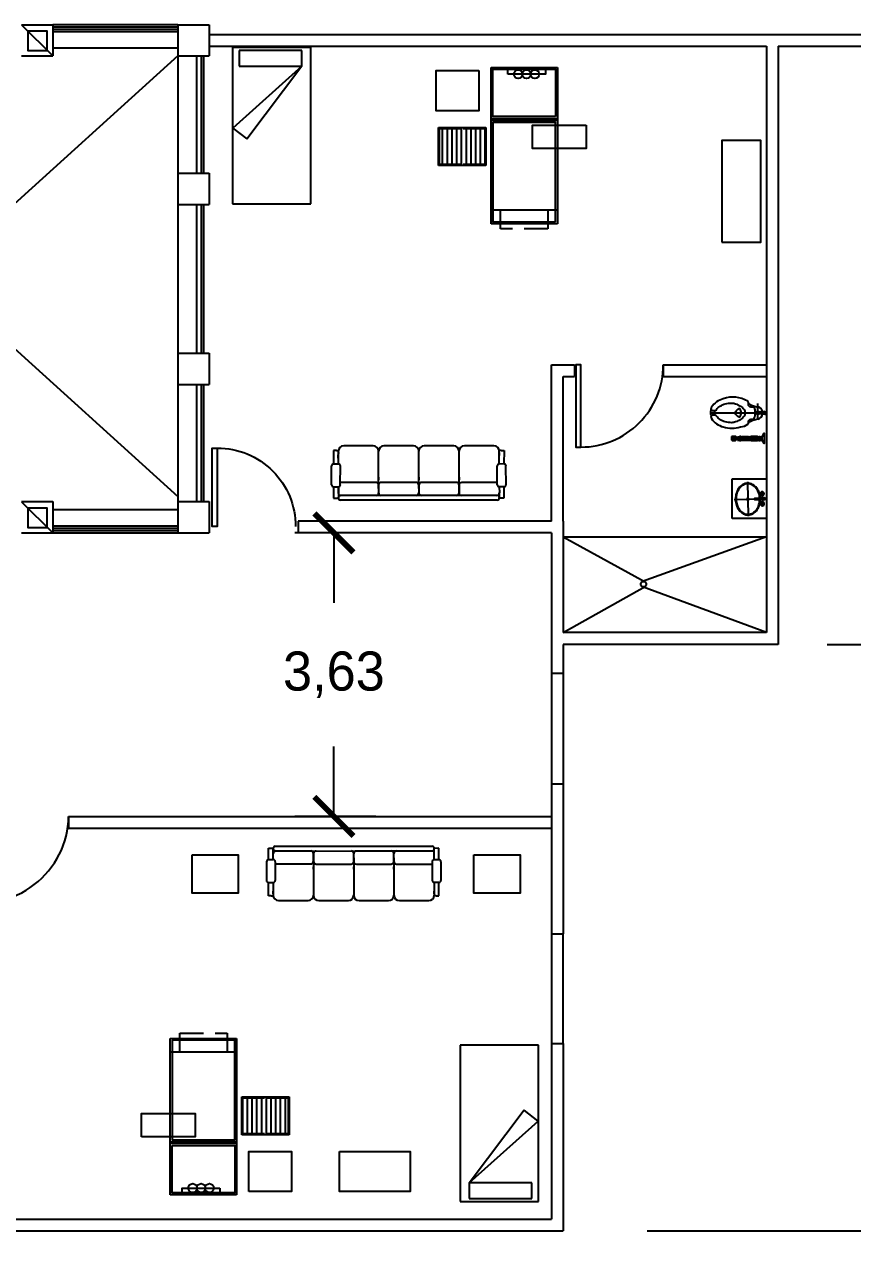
# Model space of a CAD drawing. Header units: millimetres. Extents: x -1615 to -538, y 177 to 397.
# Drawn here: x -1102.87 to -1092.29, y 211.54 to 227.24 of the extents above; entities that cross this region are included whole.
import ezdxf

# ---------------------------------------------------------------- set-up
doc = ezdxf.new("R2010")
doc.units = ezdxf.units.MM
doc.linetypes.add('HIDDEN', pattern=[0.375, 0.25, -0.125])
for name, color, linetype in [('MOB', 7, 'Continuous'), ('MUEB', 251, 'Continuous'), ('MUEBLES', 9, 'Continuous'), ('MUROS', 1, 'Continuous'), ('MUROS2', 9, 'Continuous'), ('VENTANAS', 4, 'Continuous')]:
    doc.layers.add(name, color=color, linetype=linetype)
doc.styles.get("Standard").update_dxf_attribs({"font": 'stylu.ttf'})
doc.dimstyles.new('ISO-25', dxfattribs={"dimtxt": 0.5, "dimasz": 0.5, "dimexe": 0.5, "dimexo": 0.625, "dimtad": 0, "dimtih": 1, "dimtoh": 1, "dimtxsty": 'Standard', "dimblk": 'ARCHTICK', "dimcen": 2.5, "dimadec": 0, "dimazin": 0, "dimtfac": 1, "dimtmove": 0, "dimatfit": 3, "dimfxl": 0, "dimarcsym": 0})

# ---------------------------------------------------------------- blocks, each defined once
blk = doc.blocks.new('MESEXP')
for p, q in [((-0.825, -0.35), (-0.825, 0.35)), ((-0.825, 0.35), (0.825, 0.35)), ((-0.679, 0.35), (-0.679, -0.35)), ((0.825, 0.35), (0.825, -0.35)), ((0.825, -0.35), (-0.825, -0.35))]:
    blk.add_line(p, q)
for points in [[(-0.805, -0.33), (0.245, -0.33), (0.245, 0.33), (-0.805, 0.33)], [(0.305, -0.33), (0.305, 0.33), (0.805, 0.33), (0.805, -0.33)], [(0.754, 0.174), (0.822, 0.174), (0.822, -0.224), (0.754, -0.224)]]:
    blk.add_lwpolyline(points, close=True)
blk.add_lwpolyline([(0.285, -0.35), (0.265, -0.35), (0.265, 0.35), (0.285, 0.35), (0.285, -0.35)])
at = {"linetype": 'HIDDEN'}
blk.add_lwpolyline([(-0.679, -0.25), (-0.879, -0.25), (-0.879, 0.25), (-0.679, 0.25)], dxfattribs=at)
for centre in [(0.754, 0.063), (0.754, -0.025), (0.754, -0.113)]:
    blk.add_circle(centre, 0.046)
blk = doc.blocks.new('3520105')
at = {"layer": 'MOB'}
for p, q in [((-0.195, -0.262), (-0.195, 0.238)), ((-0.195, 0.238), (0.205, 0.238)), ((-0.185, -0.002), (-0.185, 0.228)), ((-0.185, 0.228), (0.195, 0.228)), ((0.195, 0.198), (-0.185, 0.198)), ((0.195, 0.148), (-0.185, 0.148)), ((0.195, 0.228), (0.195, -0.002)), ((0.205, 0.238), (0.205, -0.262)), ((0.195, 0.098), (-0.185, 0.098)), ((0.195, 0.048), (-0.185, 0.048)), ((0.195, -0.002), (-0.185, -0.002)), ((-0.185, -0.252), (-0.185, -0.022)), ((0.195, -0.052), (-0.185, -0.052)), ((0.195, -0.102), (-0.185, -0.102)), ((0.195, -0.022), (0.195, -0.252)), ((0.205, -0.002), (0.205, -0.002)), ((0.205, -0.022), (0.205, -0.022)), ((0.195, -0.152), (-0.185, -0.152)), ((0.195, -0.202), (-0.185, -0.202)), ((0.195, -0.252), (-0.185, -0.252)), ((0.205, -0.262), (-0.195, -0.262))]:
    blk.add_line(p, q, dxfattribs=at)
blk = doc.blocks.new('SILLON4')
at = {"layer": 'MOB'}
for p, q in [((0.609, 1.016), (0.262, 0.867)), ((0.719, 0.998), (0.696, 0.988)), ((0.706, 0.964), (0.699, 0.98)), ((0.763, 0.83), (0.706, 0.964)), ((0.706, 0.964), (0.72, 0.932)), ((0.763, 0.83), (0.706, 0.964)), ((0.719, 0.998), (0.751, 1.012)), ((0.751, 1.012), (0.818, 0.854)), ((0.136, 0.814), (-0.211, 0.665)), ((0.844, 0.576), (0.75, 0.797)), ((0.818, 0.854), (0.763, 0.83)), ((0.947, 0.62), (0.852, 0.84)), ((0.414, 0.34), (0.226, 0.778)), ((0.436, 0.289), (0.226, 0.777)), ((-0.337, 0.611), (-0.684, 0.462)), ((-0.059, 0.137), (-0.247, 0.575)), ((0.825, 0.6), (0.415, 0.424)), ((0.933, 0.586), (0.878, 0.562)), ((0.878, 0.562), (0.909, 0.492)), ((0.909, 0.491), (0.936, 0.428)), ((0.933, 0.586), (0.991, 0.452)), ((-0.81, 0.408), (-1.156, 0.26)), ((-0.81, 0.408), (-1.156, 0.26)), ((0.922, 0.396), (-0.922, -0.396)), ((-0.684, 0.29), (-0.72, 0.372)), ((-0.531, -0.066), (-0.696, 0.317)), ((0.898, 0.451), (-0.061, 0.038)), ((0.352, 0.398), (-0.058, 0.222)), ((0.358, 0.471), (0.37, 0.443)), ((0.397, 0.38), (0.436, 0.29)), ((0.891, 0.446), (0.481, 0.271)), ((0.991, 0.452), (0.936, 0.428)), ((-1.219, 0.167), (-1.251, 0.154)), ((-1.219, 0.167), (-1.196, 0.177)), ((-1.185, 0.154), (-1.192, 0.169)), ((-1.157, 0.087), (-1.192, 0.169)), ((-0.121, 0.195), (-0.531, 0.019)), ((-0.115, 0.268), (-0.103, 0.24)), ((-0.076, 0.177), (-0.037, 0.087)), ((-1.251, 0.154), (-1.183, -0.004)), ((-1.128, 0.02), (-1.185, 0.154)), ((-1.185, 0.154), (-1.172, 0.121)), ((-1.183, -0.004), (-1.128, 0.02)), ((-1, -0.214), (-1.094, 0.006)), ((-0.041, 0.047), (-0.945, -0.341)), ((-0.588, 0.065), (-0.576, 0.037)), ((-1.102, -0.258), (-1.197, -0.038)), ((-0.594, -0.008), (-1.013, -0.188)), ((-0.549, -0.026), (-0.51, -0.116)), ((-0.464, -0.135), (-0.534, -0.165)), ((-1.068, -0.272), (-1.013, -0.248)), ((-1.068, -0.272), (-1.011, -0.406)), ((-1.013, -0.248), (-0.955, -0.383)), ((-1.012, -0.251), (-0.979, -0.328)), ((-1.011, -0.406), (-0.956, -0.382)), ((-0.956, -0.382), (-0.959, -0.375))]:
    blk.add_line(p, q, dxfattribs=at)
for centre, radius, start, end in [((0.636, 0.953), 0.0686, 23.2236, 113.2236), ((0.163, 0.751), 0.0686, 23.2236, 113.2236), ((0.163, 0.751), 0.0686, 23.2236, 113.2236), ((0.289, 0.804), 0.0686, 113.2236, 203.2236), ((0.773, 0.807), 0.0257, 113.2236, 203.2236), ((0.829, 0.83), 0.0257, 23.2236, 113.2236), ((-0.184, 0.602), 0.0686, 113.2236, 203.2236), ((-0.31, 0.548), 0.0686, 23.2236, 113.2236), ((-0.31, 0.548), 0.0686, 23.2236, 113.2236), ((0.868, 0.586), 0.0257, 203.2236, 293.2236), ((0.877, 0.478), 0.0343, 293.2236, 23.2236), ((0.923, 0.61), 0.0257, 293.2236, 23.2236), ((-0.783, 0.345), 0.0686, 23.2236, 113.2236), ((-0.783, 0.345), 0.0686, 23.2236, 113.2236), ((-0.656, 0.399), 0.0686, 113.2236, 203.2236), ((0.365, 0.366), 0.0343, 23.2236, 113.2236), ((0.429, 0.392), 0.0343, 113.2236, 203.2236), ((0.908, 0.427), 0.0257, 23.2236, 113.2236), ((0.912, 0.419), 0.0257, 293.2236, 23.2236), ((-1.129, 0.197), 0.0686, 113.2236, 203.2236), ((-0.107, 0.163), 0.0343, 23.2236, 113.2236), ((-0.044, 0.19), 0.0343, 113.2236, 203.2236), ((0.404, 0.276), 0.0343, 293.2236, 23.2236), ((0.467, 0.302), 0.0343, 203.2236, 293.2236), ((-1.118, -0.004), 0.0257, 23.2236, 113.2236), ((-0.517, -0.012), 0.0343, 113.2236, 203.2236), ((-0.069, 0.073), 0.0343, 293.2236, 23.2236), ((-0.006, 0.1), 0.0343, 203.2236, 293.2236), ((-1.173, -0.028), 0.0257, 113.2236, 203.2236), ((-0.58, -0.039), 0.0343, 23.2236, 113.2236), ((-0.541, -0.13), 0.0343, 293.2236, 23.2236), ((-0.478, -0.103), 0.0343, 203.2236, 293.2236), ((-1.078, -0.248), 0.0257, 203.2236, 293.2236), ((-1.023, -0.224), 0.0257, 293.2236, 23.2236), ((-0.955, -0.318), 0.0257, 203.2236, 293.2236), ((-0.935, -0.365), 0.0257, 113.2236, 203.2236), ((-0.932, -0.372), 0.0257, 203.2236, 293.2236)]:
    blk.add_arc(centre, radius, start, end, dxfattribs=at)
blk = doc.blocks.new('A$C63B07002')
at = {"layer": 'MOB', "xscale": -1, "rotation": 51.18713273036943}
blk.add_blockref('SILLON4', (1.259, 0.489), dxfattribs=at)
blk = doc.blocks.new('OVALIN')
for p, q in [((0, -0.482), (0, 0)), ((0.11, -0.04), (-0.11, -0.04)), ((0.27, -0.267), (-0.27, -0.267))]:
    blk.add_line(p, q)
blk.add_lwpolyline([(0.017, -0.071, -0.057947), (0.094, -0.084, -0.080358), (0.171, -0.123, -0.109726), (0.229, -0.189, -0.129522), (0.25, -0.266, -0.129491), (0.229, -0.343, -0.109705), (0.171, -0.409, -0.080358), (0.094, -0.448, -0.070455), (0, -0.462, -0.070437), (-0.094, -0.448, -0.080344), (-0.171, -0.409, -0.109805), (-0.23, -0.343, -0.12938), (-0.25, -0.266, -0.129412), (-0.23, -0.189, -0.109828), (-0.171, -0.123, -0.080344), (-0.094, -0.084, -0.058052), (-0.017, -0.071, -0.05693)], format="xyb")
at = {"elevation": 0.472}
blk.add_lwpolyline([(0.016, -0.081, -0.057902), (0.091, -0.094, -0.080358), (0.165, -0.131, -0.109781), (0.221, -0.194, -0.129604), (0.24, -0.266, -0.129578), (0.221, -0.338, -0.109763), (0.165, -0.401, -0.080358), (0.091, -0.438, -0.070455), (0, -0.452, -0.070437), (-0.091, -0.438, -0.080344), (-0.165, -0.401, -0.109849), (-0.221, -0.338, -0.129486), (-0.24, -0.266, -0.129512), (-0.221, -0.194, -0.109867), (-0.165, -0.131, -0.080344), (-0.091, -0.094, -0.058006), (-0.016, -0.081, -0.05693)], format="xyb", dxfattribs=at)
for points in [[(-0.105, -0.04, 0.119733), (-0.08, -0.065, 0.119733), (-0.055, -0.04, 0.119733), (-0.08, -0.014, 0.119733)], [(0.105, -0.04, -0.119733), (0.08, -0.065, -0.119733), (0.055, -0.04, -0.119733), (0.08, -0.014, -0.119733)]]:
    blk.add_lwpolyline(points, format="xyb", close=True)
blk.add_lwpolyline([(-0.02, -0.007), (-0.013, -0.157), (0.012, -0.157), (0.02, -0.007)], close=True)
for centre, radius in [((-0.08, -0.04), 0.03), ((-0.08, -0.04), 0.00268), ((0.08, -0.04), 0.03), ((0.08, -0.04), 0.00268), ((0, -0.266, 0.472), 0.0157)]:
    blk.add_circle(centre, radius)
blk = doc.blocks.new('_ArchTick')
at = {"color": 0, "linetype": 'ByBlock', "const_width": 0.15}
blk.add_lwpolyline([(-0.5, -0.5), (0.5, 0.5)], dxfattribs=at)
blk = doc.blocks.new('*D277')
at = {"color": 0, "lineweight": -2}
for p, q in [((-1092.61, 226.964), (-1086.615, 226.964)), ((-1087.115, 226.964), (-1087.115, 224.059)), ((-1087.115, 219.314), (-1087.115, 222.219)), ((-1092.61, 219.314), (-1086.615, 219.314))]:
    blk.add_line(p, q, dxfattribs=at)
at = {"layer": 'Defpoints', "color": 0}
for p in [(-1093.235, 226.964), (-1093.235, 219.314), (-1087.115, 219.314)]:
    blk.add_point(p, dxfattribs=at)
at = {"color": 0, "lineweight": -2, "xscale": 0.5, "yscale": 0.5, "zscale": 0.5}
for p, rotation in [((-1087.115, 226.964), 90), ((-1087.115, 219.314), 270)]:
    blk.add_blockref('_ArchTick', p, dxfattribs=dict(at, rotation=rotation))
at = {"color": 0, "insert": (-1087.115, 223.139), "char_height": 0.5, "attachment_point": 5}
blk.add_mtext('7,65', dxfattribs=at)
blk = doc.blocks.new('*D278')
at = {"color": 0, "lineweight": -2}
for p, q in [((-1092.61, 219.314), (-1086.615, 219.314)), ((-1087.115, 219.314), (-1087.115, 216.484)), ((-1087.115, 211.814), (-1087.115, 214.644)), ((-1094.911, 211.814), (-1086.615, 211.814))]:
    blk.add_line(p, q, dxfattribs=at)
at = {"layer": 'Defpoints', "color": 0}
for p in [(-1093.235, 219.314), (-1095.536, 211.814), (-1087.115, 211.814)]:
    blk.add_point(p, dxfattribs=at)
at = {"color": 0, "lineweight": -2, "xscale": 0.5, "yscale": 0.5, "zscale": 0.5}
for p, rotation in [((-1087.115, 219.314), 90), ((-1087.115, 211.814), 270)]:
    blk.add_blockref('_ArchTick', p, dxfattribs=dict(at, rotation=rotation))
at = {"color": 0, "insert": (-1087.115, 215.564), "char_height": 0.5, "attachment_point": 5}
blk.add_mtext('7,5', dxfattribs=at)
blk = doc.blocks.new('*D310')
at = {"color": 0, "lineweight": -2}
for p, q in [((-1098.378, 220.739), (-1099.415, 220.739)), ((-1098.915, 220.739), (-1098.915, 219.846)), ((-1098.915, 217.114), (-1098.915, 218.006)), ((-1098.378, 217.114), (-1099.415, 217.114))]:
    blk.add_line(p, q, dxfattribs=at)
at = {"layer": 'Defpoints', "color": 0}
for p in [(-1097.753, 220.739), (-1098.915, 217.114), (-1097.753, 217.114)]:
    blk.add_point(p, dxfattribs=at)
at = {"color": 0, "lineweight": -2, "xscale": 0.5, "yscale": 0.5, "zscale": 0.5}
for p, rotation in [((-1098.915, 220.739), 90), ((-1098.915, 217.114), 270)]:
    blk.add_blockref('_ArchTick', p, dxfattribs=dict(at, rotation=rotation))
at = {"color": 0, "insert": (-1098.915, 218.926), "char_height": 0.5, "attachment_point": 5}
blk.add_mtext('3,63', dxfattribs=at)

msp = doc.modelspace()

# ---------------------------------------------------------------- linework, layer by layer
for p, q in [((-1095.985, 220.689), (-1093.385, 220.689)), ((-1095.985, 220.689), (-1094.937, 220.113)), ((-1093.385, 220.689), (-1094.971, 220.116)), ((-1095.985, 219.464), (-1094.937, 220.053)), ((-1093.385, 219.464), (-1094.971, 220.051))]:
    msp.add_line(p, q)
for points in [[(-1093.955, 224.458), (-1093.455, 224.458), (-1093.455, 225.758), (-1093.955, 225.758)], [(-1100.728, 216.621), (-1100.137, 216.621), (-1100.137, 216.132), (-1100.728, 216.132)], [(-1097.126, 216.621), (-1096.535, 216.621), (-1096.535, 216.132), (-1097.126, 216.132)], [(-1098.844, 212.829), (-1097.94, 212.829), (-1097.94, 212.316), (-1098.844, 212.316)]]:
    msp.add_lwpolyline(points, close=True)
msp.add_circle((-1094.957, 220.084), 0.0359)
at = {"layer": 'MUEB'}
for p, q in [((-1100.211, 226.947), (-1100.211, 224.947)), ((-1099.211, 226.947), (-1100.211, 226.947)), ((-1099.211, 224.947), (-1099.211, 226.947)), ((-1100.124, 226.908), (-1100.124, 226.708)), ((-1099.324, 226.908), (-1100.124, 226.908)), ((-1099.324, 226.708), (-1099.324, 226.908)), ((-1099.326, 226.709), (-1100.208, 225.917)), ((-1100.124, 226.708), (-1099.324, 226.708)), ((-1100.028, 225.778), (-1099.325, 226.713)), ((-1100.208, 225.917), (-1100.028, 225.778)), ((-1100.211, 224.947), (-1099.211, 224.947)), ((-1097.3, 214.189), (-1097.3, 212.189)), ((-1096.3, 214.189), (-1097.3, 214.189)), ((-1096.3, 212.189), (-1096.3, 214.189)), ((-1096.482, 213.357), (-1097.185, 212.422)), ((-1096.302, 213.218), (-1096.482, 213.357)), ((-1097.184, 212.426), (-1096.302, 213.218)), ((-1097.186, 212.428), (-1097.186, 212.228)), ((-1096.386, 212.428), (-1097.186, 212.428)), ((-1096.386, 212.228), (-1096.386, 212.428)), ((-1097.3, 212.189), (-1096.3, 212.189)), ((-1097.186, 212.228), (-1096.386, 212.228))]:
    msp.add_line(p, q, dxfattribs=at)
at = {"layer": 'MUEBLES'}
for points in [[(-1097.063, 226.652), (-1097.063, 226.139), (-1097.609, 226.139), (-1097.609, 226.652)], [(-1095.691, 225.952), (-1095.691, 225.654), (-1096.376, 225.654), (-1096.376, 225.952)], [(-1101.373, 213.015), (-1101.373, 213.313), (-1100.689, 213.313), (-1100.689, 213.015)], [(-1100.002, 212.316), (-1100.002, 212.829), (-1099.456, 212.829), (-1099.456, 212.316)]]:
    msp.add_lwpolyline(points, close=True, dxfattribs=at)
for points in [[(-1095.756, 221.837), (-1095.756, 222.889), (-1095.822, 222.889), (-1095.822, 221.837), (-1095.756, 221.837, 0.414214), (-1094.704, 222.889, 0.414214)], [(-1100.406, 221.825), (-1100.406, 220.822), (-1100.469, 220.822), (-1100.469, 221.825), (-1100.406, 221.825, -0.414214), (-1099.404, 220.822, -0.414214)], [(-1103.702, 216.045), (-1103.702, 217.114), (-1103.78, 217.114), (-1103.78, 216.045), (-1103.702, 216.045, 0.485259), (-1102.307, 217.114, 0.485259)]]:
    msp.add_lwpolyline(points, format="xyb", dxfattribs=at)
at = {"layer": 'MUROS'}
for p, q in [((-1102.91, 227.239), (-1102.51, 227.239)), ((-1102.91, 227.237), (-1102.51, 226.839)), ((-1102.51, 227.239), (-1102.51, 226.839)), ((-1100.91, 227.239), (-1100.51, 227.239)), ((-1100.91, 227.239), (-1100.91, 226.839)), ((-1100.51, 227.239), (-1100.51, 226.839)), ((-1100.51, 227.114), (-1091.551, 227.114)), ((-1100.51, 226.964), (-1096.135, 226.964)), ((-1100.51, 226.964), (-1093.385, 226.964)), ((-1093.385, 226.964), (-1093.385, 219.464)), ((-1093.235, 226.964), (-1089.31, 226.964)), ((-1093.235, 226.964), (-1093.235, 219.314)), ((-1102.91, 226.839), (-1102.51, 226.839)), ((-1100.91, 226.839), (-1100.51, 226.839)), ((-1100.91, 225.339), (-1100.51, 225.339)), ((-1100.91, 225.339), (-1100.91, 224.939)), ((-1100.51, 225.339), (-1100.51, 224.939)), ((-1100.91, 224.939), (-1100.51, 224.939)), ((-1100.91, 223.039), (-1100.51, 223.039)), ((-1100.91, 223.039), (-1100.91, 222.639)), ((-1100.51, 223.039), (-1100.51, 222.639)), ((-1096.135, 220.889), (-1096.135, 222.889)), ((-1096.135, 222.889), (-1095.838, 222.889)), ((-1095.838, 222.889), (-1095.838, 222.739)), ((-1094.704, 222.889), (-1093.385, 222.889)), ((-1094.704, 222.889), (-1094.704, 222.739)), ((-1095.985, 220.889), (-1095.985, 222.739)), ((-1095.985, 222.739), (-1095.838, 222.739)), ((-1094.704, 222.739), (-1093.385, 222.739)), ((-1100.91, 222.639), (-1100.51, 222.639)), ((-1102.91, 221.139), (-1102.51, 221.139)), ((-1102.91, 221.137), (-1102.51, 220.739)), ((-1102.51, 221.139), (-1102.51, 220.739)), ((-1100.91, 221.139), (-1100.51, 221.139)), ((-1100.91, 221.139), (-1100.91, 220.739)), ((-1100.51, 221.139), (-1100.51, 220.739)), ((-1096.135, 220.889), (-1099.372, 220.889)), ((-1099.372, 220.889), (-1099.372, 220.739)), ((-1095.985, 220.889), (-1095.985, 219.464)), ((-1102.91, 220.739), (-1102.51, 220.739)), ((-1100.91, 220.739), (-1100.51, 220.739)), ((-1096.135, 220.739), (-1099.372, 220.739)), ((-1096.135, 220.739), (-1096.135, 218.946)), ((-1093.385, 219.464), (-1095.985, 219.464)), ((-1095.985, 219.314), (-1095.985, 218.946)), ((-1093.235, 219.314), (-1095.985, 219.314)), ((-1096.135, 217.531), (-1096.135, 215.612)), ((-1095.985, 217.531), (-1095.985, 215.612)), ((-1102.307, 217.114), (-1096.135, 217.114)), ((-1102.307, 217.114), (-1102.307, 216.964)), ((-1102.307, 216.964), (-1096.135, 216.964)), ((-1096.135, 214.209), (-1096.135, 211.964)), ((-1095.985, 214.209), (-1095.985, 211.814)), ((-1105.935, 211.964), (-1096.135, 211.964)), ((-1106.085, 211.814), (-1095.985, 211.814))]:
    msp.add_line(p, q, dxfattribs=at)
for points in [[(-1102.828, 227.156), (-1102.828, 226.91), (-1102.581, 226.91), (-1102.581, 227.156)], [(-1102.828, 221.056), (-1102.828, 220.81), (-1102.581, 220.81), (-1102.581, 221.056)]]:
    msp.add_lwpolyline(points, close=True, dxfattribs=at)
at = {"layer": 'MUROS2'}
for p, q in [((-1093.495, 222.206), (-1093.495, 222.393)), ((-1094.097, 222.275), (-1093.403, 222.275)), ((-1093.822, 221.974), (-1093.822, 221.923)), ((-1093.812, 221.974), (-1093.812, 221.922)), ((-1093.802, 221.974), (-1093.802, 221.922)), ((-1093.793, 221.974), (-1093.793, 221.922)), ((-1093.783, 221.974), (-1093.783, 221.923)), ((-1093.773, 221.953), (-1093.747, 221.953)), ((-1093.773, 221.943), (-1093.747, 221.943)), ((-1093.754, 221.969), (-1093.73, 221.969)), ((-1093.754, 221.969), (-1093.754, 221.953)), ((-1093.754, 221.943), (-1093.754, 221.927)), ((-1093.754, 221.927), (-1093.73, 221.927)), ((-1093.747, 221.943), (-1093.747, 221.953)), ((-1093.712, 221.96), (-1093.73, 221.96)), ((-1093.712, 221.936), (-1093.73, 221.936)), ((-1093.712, 221.969), (-1093.695, 221.969)), ((-1093.712, 221.927), (-1093.695, 221.927)), ((-1093.676, 221.959), (-1093.658, 221.97)), ((-1093.676, 221.937), (-1093.676, 221.959)), ((-1093.676, 221.937), (-1093.658, 221.927)), ((-1093.639, 221.959), (-1093.658, 221.97)), ((-1093.639, 221.937), (-1093.658, 221.927)), ((-1093.639, 221.937), (-1093.639, 221.959)), ((-1093.618, 221.969), (-1093.597, 221.969)), ((-1093.618, 221.927), (-1093.597, 221.927)), ((-1093.597, 221.972), (-1093.597, 221.925)), ((-1093.597, 221.972), (-1093.58, 221.972)), ((-1093.58, 221.96), (-1093.597, 221.96)), ((-1093.58, 221.936), (-1093.597, 221.936)), ((-1093.597, 221.925), (-1093.58, 221.925)), ((-1093.498, 221.969), (-1093.481, 221.969)), ((-1093.498, 221.927), (-1093.481, 221.927)), ((-1093.481, 221.974), (-1093.464, 221.974)), ((-1093.481, 221.974), (-1093.481, 221.922)), ((-1093.464, 221.96), (-1093.481, 221.96)), ((-1093.464, 221.936), (-1093.481, 221.936)), ((-1093.481, 221.922), (-1093.464, 221.922)), ((-1093.464, 221.974), (-1093.464, 221.922)), ((-1093.464, 221.969), (-1093.439, 221.969)), ((-1093.464, 221.927), (-1093.439, 221.927)), ((-1093.825, 221.432), (-1093.393, 221.432)), ((-1093.825, 220.922), (-1093.825, 221.432)), ((-1093.393, 220.922), (-1093.825, 220.922))]:
    msp.add_line(p, q, dxfattribs=at)
for points in [[(-1093.615, 222.147), (-1093.615, 222.172, -0.254955), (-1093.572, 222.193), (-1093.55, 222.193, 0.181863), (-1093.53, 222.256), (-1093.53, 222.3, 0.233721), (-1093.55, 222.347), (-1093.572, 222.347, -0.254955), (-1093.615, 222.368), (-1093.615, 222.405, 0.255365), (-1093.624, 222.423, 0.225319), (-1093.937, 222.455, 0.081507), (-1094.024, 222.414, 0.106956), (-1094.087, 222.347, 0.024221), (-1094.093, 222.335, 0.551249), (-1094.075, 222.305), (-1094.041, 222.305, 0.25566), (-1094.023, 222.315, -0.111287), (-1093.976, 222.362, -0.076383), (-1093.912, 222.389, -0.063316), (-1093.827, 222.4, -0.116242), (-1093.782, 222.389, -0.076383), (-1093.718, 222.362, -0.107132), (-1093.672, 222.317, -0.147565), (-1093.659, 222.274, -0.147565), (-1093.672, 222.232, -0.107132), (-1093.718, 222.187, -0.076383), (-1093.782, 222.16, -0.116242), (-1093.827, 222.149, -0.063316), (-1093.912, 222.16, -0.076383), (-1093.976, 222.187, -0.107132), (-1094.022, 222.232, -0.007233), (-1094.023, 222.234, 0.258993), (-1094.041, 222.244), (-1094.075, 222.244, 0.551249), (-1094.093, 222.214, 0.024221), (-1094.087, 222.202, 0.106956), (-1094.024, 222.135, 0.081507), (-1093.937, 222.094, 0.069614), (-1093.827, 222.079, 0.069614), (-1093.718, 222.094, 0.125304), (-1093.622, 222.131, 0.222257)], [(-1093.427, 222.263), (-1093.495, 222.263, -1), (-1093.495, 222.288), (-1093.427, 222.288)], [(-1093.786, 221.922, 0.414214), (-1093.773, 221.935), (-1093.773, 221.961, 0.414214), (-1093.786, 221.974), (-1093.818, 221.974, 0.414214), (-1093.831, 221.961), (-1093.831, 221.935, 0.414214), (-1093.818, 221.922)]]:
    msp.add_lwpolyline(points, format="xyb", close=True, dxfattribs=at)
for points in [[(-1094.092, 222.24, -0.069686), (-1094.097, 222.275, -0.075487), (-1094.091, 222.314, -0.106956)], [(-1094.045, 222.274, -0.089637), (-1094.04, 222.305, -0.107132)], [(-1094.04, 222.244, -0.089657), (-1094.045, 222.274, -0.147565)], [(-1093.781, 222.274, -0.147565), (-1093.775, 222.294, -0.107132), (-1093.742, 222.327, -0.014204), (-1093.732, 222.332, -0.063316)], [(-1093.732, 222.217, -0.014204), (-1093.742, 222.222, -0.107132), (-1093.775, 222.255, -0.147565), (-1093.781, 222.274, -0.147565)], [(-1093.737, 222.338, -0.029468), (-1093.726, 222.323, -0.147565), (-1093.711, 222.274, -0.147565), (-1093.726, 222.226, -0.029468), (-1093.737, 222.211, -0.076383)]]:
    msp.add_lwpolyline(points, format="xyb", dxfattribs=at)
for points in [[(-1093.421, 222.291), (-1093.421, 222.26), (-1093.427, 222.26), (-1093.427, 222.291)], [(-1093.403, 222.296), (-1093.403, 222.255), (-1093.421, 222.259), (-1093.421, 222.292)], [(-1093.73, 221.974), (-1093.73, 221.922), (-1093.712, 221.922), (-1093.712, 221.974)], [(-1093.695, 221.922), (-1093.695, 221.974), (-1093.618, 221.974), (-1093.618, 221.922)], [(-1093.498, 221.922), (-1093.498, 221.974), (-1093.58, 221.974), (-1093.58, 221.922)], [(-1093.439, 221.927), (-1093.439, 221.969), (-1093.413, 222.013), (-1093.413, 221.883)]]:
    msp.add_lwpolyline(points, close=True, dxfattribs=at)
for centre, radius in [((-1093.658, 221.948), 0.0259), ((-1093.658, 221.948), 0.00862), ((-1093.557, 221.948), 0.0186), ((-1093.549, 221.948), 0.0259), ((-1093.566, 221.948), 0.00873)]:
    msp.add_circle(centre, radius, dxfattribs=at)
for centre, radius, start, end in [((-1093.445, 222.689), 0.342, 240.1833, 259.1683), ((-1093.563, 222.347), 0.00875, 0.1307, 179.8695), ((-1093.495, 222.275), 0.0206, 37.5996, 322.4007), ((-1093.495, 222.275), 0.0166, 49.4233, 310.5769), ((-1093.516, 222.272), 0.0826, 11.3972, 85.2586), ((-1093.516, 222.272), 0.0826, 284.5524, 353.8387), ((-1093.445, 221.854), 0.342, 98.4622, 119.8169), ((-1093.563, 222.193), 0.00875, 180.1307, 359.8695)]:
    msp.add_arc(centre, radius, start, end, dxfattribs=at)
at = {"layer": 'VENTANAS'}
for p, q in [((-1100.91, 227.239), (-1102.51, 227.239)), ((-1100.91, 227.209), (-1102.51, 227.209)), ((-1100.91, 227.179), (-1102.51, 227.179)), ((-1100.91, 227.149), (-1102.51, 227.149)), ((-1107.21, 226.91), (-1100.91, 221.204)), ((-1100.91, 226.939), (-1102.51, 226.939)), ((-1100.91, 226.839), (-1107.21, 221.139)), ((-1100.91, 226.839), (-1100.91, 225.339)), ((-1100.67, 226.839), (-1100.67, 225.339)), ((-1100.61, 226.839), (-1100.61, 225.339)), ((-1100.58, 226.839), (-1100.58, 225.339)), ((-1100.91, 224.939), (-1100.91, 223.039)), ((-1100.67, 224.939), (-1100.67, 223.039)), ((-1100.61, 224.939), (-1100.61, 223.039)), ((-1100.58, 224.939), (-1100.58, 223.039)), ((-1100.91, 222.639), (-1100.91, 221.139)), ((-1100.67, 222.639), (-1100.67, 221.139)), ((-1100.61, 222.639), (-1100.61, 221.139)), ((-1100.58, 222.639), (-1100.58, 221.139)), ((-1102.51, 221.039), (-1100.91, 221.039)), ((-1102.51, 220.829), (-1100.91, 220.829)), ((-1102.51, 220.799), (-1100.91, 220.799)), ((-1102.51, 220.769), (-1100.91, 220.769)), ((-1102.51, 220.739), (-1100.91, 220.739)), ((-1096.135, 218.946), (-1095.985, 218.946)), ((-1096.135, 218.946), (-1096.135, 217.531)), ((-1095.985, 218.946), (-1095.985, 217.531)), ((-1096.135, 217.531), (-1095.985, 217.531)), ((-1096.135, 215.612), (-1095.985, 215.612)), ((-1096.135, 215.612), (-1096.135, 214.209)), ((-1095.985, 214.209), (-1095.985, 215.612)), ((-1096.135, 214.209), (-1095.985, 214.209))]:
    msp.add_line(p, q, dxfattribs=at)

# ---------------------------------------------------------------- block references
at = {"layer": 'MOB', "linetype": 'Continuous', "xscale": 1.211759999999953, "yscale": 1.211759999999913, "zscale": 1.21176}
for p, rotation in [((-1096.482, 225.693), 89.99509761121621), ((-1100.583, 213.275), 269.9950976112162)]:
    msp.add_blockref('MESEXP', p, dxfattribs=dict(at, rotation=rotation))
at = {"layer": 'MOB', "xscale": 1.211759999999953, "yscale": 1.211759999999913, "zscale": 1.21176}
for p, rotation in [((-1097.289, 225.676), 89.99509761121621), ((-1099.775, 213.292), 269.9950976112162)]:
    msp.add_blockref('3520105', p, dxfattribs=dict(at, rotation=rotation))
at = {"layer": 'MUROS2', "xscale": -0.8115471028417724, "yscale": 0.8115471028415868, "zscale": 0.8115471028416238, "rotation": 271.1025725801902}
msp.add_blockref('OVALIN', (-1093.406, 221.176), dxfattribs=at)
at = {"layer": 'VENTANAS', "xscale": -1}
for p, rotation in [((-1096.488, 221.317), 27.95735453215949), ((-1100.003, 216.573), 207.9573545321595)]:
    msp.add_blockref('A$C63B07002', p, dxfattribs=dict(at, rotation=rotation))

# ---------------------------------------------------------------- dimensions: what is measured, and where the dimension line sits
dim = msp.add_aligned_dim(p1=(-1093.235, 226.964), p2=(-1093.235, 219.314), distance=6.12, dimstyle='ISO-25')
dim.commit()
dim.dimension.update_dxf_attribs({"geometry": '*D277', "text_midpoint": (-1087.115, 223.139)})
dim = msp.add_linear_dim(base=(-1098.914773959, 217.113939207), p1=(-1097.753325779, 220.738939207), p2=(-1097.753325779, 217.113939207), angle=90, dimstyle='ISO-25')
dim.commit()
dim.dimension.update_dxf_attribs({"geometry": '*D310', "text_midpoint": (-1098.914773959, 218.926439207)})
dim = msp.add_linear_dim(base=(-1087.115, 211.814), p1=(-1093.235, 219.314), p2=(-1095.536, 211.814), angle=90, dimstyle='ISO-25', override={"dimtmove": 1})
dim.commit()
dim.dimension.update_dxf_attribs({"geometry": '*D278', "text_midpoint": (-1087.115, 215.564)})

doc.saveas('drawing.dxf')
